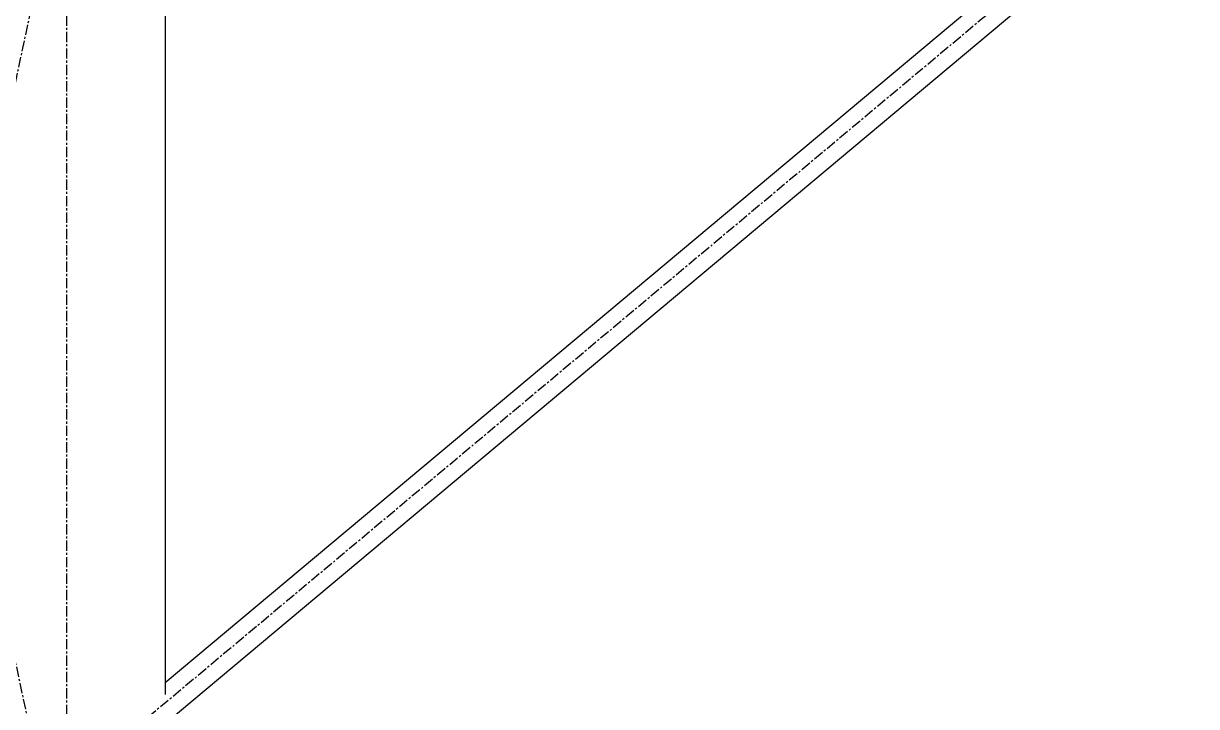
# Model space of a CAD drawing. Header units: millimetres. Extents: x 5143 to 30813, y 232 to 21408.
# Drawn here: x 23396 to 24305, y 4411 to 4940 of the extents above; entities that cross this region are included whole.
import ezdxf

# ---------------------------------------------------------------- set-up
doc = ezdxf.new("R2010")
doc.units = ezdxf.units.MM
doc.header["$LTSCALE"] = 0.25
doc.linetypes.add('CENTER', pattern=[50.8, 31.75, -6.35, 6.35, -6.35])
doc.linetypes.add('XKITLINE00', pattern=[0])

msp = doc.modelspace()

# ---------------------------------------------------------------- linework, layer by layer
at = {"color": 8, "linetype": 'CENTER'}
for p, q in [((25173.61, 5810.27), (23430, 4350.27)), ((23430, 3985.69), (23430, 5629.8)), ((23430, 4260.27), (23255, 5080.27)), ((23342.5, 4670.27), (23430, 5080.27))]:
    msp.add_line(p, q, dxfattribs=at)
at = {"color": 8, "linetype": 'XKITLINE00'}
for p, q in [((23506.2, 5629.8), (23506.2, 4420.55)), ((23506.2, 4429.97), (24282.83, 5080.27)), ((23506.2, 4398.19), (24301.8, 5064.39))]:
    msp.add_line(p, q, dxfattribs=at)

doc.saveas('drawing.dxf')
